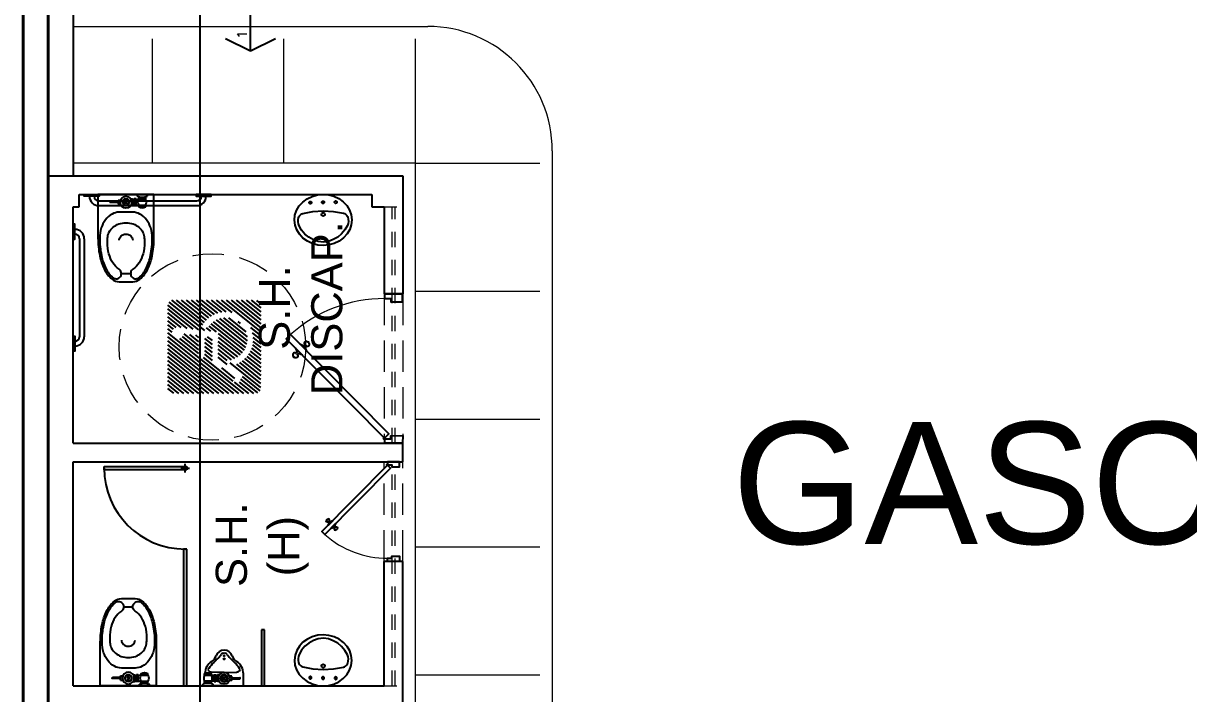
# Model space of a CAD drawing. Header units: metres. Extents: x 2026 to 2182, y 1015 to 1085.
# Drawn here: x 2147.28 to 2156.64, y 1050.29 to 1055.68 of the extents above; entities that cross this region are included whole.
import ezdxf

# ---------------------------------------------------------------- set-up
doc = ezdxf.new("R2010")
doc.units = ezdxf.units.M
doc.linetypes.add('DASHED2', pattern=[0.375, 0.25, -0.125])
for name, color, linetype, lineweight in [('005', 8, 'Continuous', 0), ('02', 2, 'Continuous', 0), ('MUROS', 1, 'Continuous', 40), ('PROYECCIONES', 4, 'DASHED2', 5)]:
    doc.layers.add(name, color=color, linetype=linetype, lineweight=lineweight)
for name, color, linetype in [('015', 40, 'Continuous'), ('015 texto', 40, 'Continuous'), ('03', 3, 'Continuous'), ('04', 4, 'Continuous'), ('1', 1, 'Continuous'), ('AMBIENTES', 3, 'Continuous'), ('Texturas', 8, 'Continuous')]:
    doc.layers.add(name, color=color, linetype=linetype)
doc.styles.add('ROMANS', font='ROMANS')
doc.styles.add('SWISSE', font='swisse.ttf')
doc.styles.add('TITLEINFO', font='arial.ttf', dxfattribs={"height": 0.2})

# ---------------------------------------------------------------- blocks, each defined once
blk = doc.blocks.new('WC-F1-P')
blk.add_line((-1.35, -23.32), (1.35, -23.32))
for points in [[(-8.25, -12.88, 0.049648), (-7.73, -18.09, 0.06346), (-6.42, -21.98, 0.103485), (-4.1, -24.97, 0.178458), (-2, -25.75), (2, -25.75, 0.178458), (4.1, -24.97, 0.103485), (6.42, -21.98, 0.06346), (7.73, -18.09, 0.049648), (8.25, -12.88), (8.25, 0), (-8.25, 0)], [(3.78, -24.59, 0.103485), (5.97, -21.76, 0.06346), (7.24, -17.99, 0.049648), (7.75, -12.88, 0.075858), (7.29, -9.87, 0.086069), (6.07, -7.49, 0.105985), (4.11, -5.79, 0.126201), (2, -5.25), (-2, -5.25, 0.126201), (-4.11, -5.79, 0.105985), (-6.07, -7.49, 0.086069), (-7.29, -9.87, 0.075858), (-7.75, -12.88, 0.049648), (-7.24, -17.99, 0.06346), (-5.97, -21.76, 0.103485), (-3.78, -24.59, 0.097511), (-3.21, -24.83, 0.09808), (-2.6, -24.84, 0.098895), (-2.04, -24.61, 0.099479), (-1.61, -24.18, 0.099479), (-1.38, -23.62, 0.098895), (-1.38, -23.01, 0.09808), (-1.62, -22.45, 0.097511), (-2.05, -22.02, -0.102445), (-3.86, -20.17, -0.077884), (-5.02, -17.55, -0.065096), (-5.46, -14.15, -0.024284), (-5.4, -12.88, -0.115331), (-5.01, -11.19, -0.103946), (-3.82, -9.68, -0.091071), (-2.11, -8.71, -0.083675), (0, -8.35, -0.083675), (2.11, -8.71, -0.091071), (3.82, -9.68, -0.103946), (5.01, -11.19, -0.115331), (5.4, -12.88, -0.024284), (5.46, -14.15, -0.065096), (5.02, -17.55, -0.077884), (3.86, -20.17, -0.102445), (2.05, -22.02, 0.097511), (1.62, -22.45, 0.09808), (1.38, -23.01, 0.098895), (1.38, -23.62, 0.099479), (1.61, -24.18, 0.099479), (2.04, -24.61, 0.098895), (2.6, -24.84, 0.09808), (3.21, -24.83, 0.097511)]]:
    blk.add_lwpolyline(points, format="xyb", close=True)
blk.add_lwpolyline([(-2, -13.44, -0.111064), (-1.85, -12.78, -0.102841), (-1.41, -12.2, -0.093011), (-0.78, -11.83, -0.087082), (0, -11.69, -0.087082), (0.78, -11.83, -0.093011), (1.41, -12.2, -0.102841), (1.85, -12.78, -0.111064), (2, -13.44, -0.111064)], format="xyb")
blk.add_circle((0, -2.3), 1)
blk = doc.blocks.new('FVALV1-P')
for p, q in [((-2.38, 0.12), (-4.62, 0.12)), ((-2.26, 0.62), (-2.26, -0.62)), ((-2.26, 0.62), (-1.64, 0.62)), ((1.44, 0.99), (1.92, 0.99)), ((1.92, 0.99), (1.92, -0.99)), ((1.92, 0.87), (2.42, 0.87)), ((2.92, 0.99), (2.42, 0.99)), ((2.42, 0.99), (2.42, -0.99)), ((2.92, 0), (2.42, 0)), ((2.92, 0.99), (2.92, -0.99)), ((2.92, 0.87), (5.75, 0.87)), ((6.25, 2.25), (3.25, 2.25)), ((3.25, 2.25), (3.25, 1.75)), ((3.75, 1.61), (3.75, 0.87)), ((3.88, 1.58), (3.88, 1.12)), ((4, 0.99), (4.5, 0.99)), ((4.62, 1.5), (4.62, 1.12)), ((4.88, 1.5), (4.88, 1.12)), ((5, 0.99), (5.5, 0.99)), ((5.62, 1.58), (5.62, 1.12)), ((5.75, 1.61), (5.75, 0.87)), ((6.25, 2.25), (6.25, 1.75)), ((-2.38, -0.13), (-4.62, -0.13)), ((-2.26, -0.62), (-1.64, -0.62)), ((1.44, -0.99), (1.92, -0.99)), ((1.92, -0.87), (2.42, -0.87)), ((2.92, -0.99), (2.42, -0.99)), ((2.92, -0.87), (5.75, -0.87)), ((3.75, -0.87), (3.75, -1.37)), ((3.88, -1.24), (3.88, -1.43)), ((4, -1.12), (4.5, -1.12)), ((4.62, -1.24), (4.62, -1.61)), ((4.88, -1.24), (4.88, -1.61)), ((5, -1.12), (5.5, -1.12)), ((5.62, -1.24), (5.62, -1.43)), ((5.75, -0.87), (5.75, -1.37))]:
    blk.add_line(p, q)
blk.add_lwpolyline([(1, 0), (0.5, 0.87), (-0.5, 0.87), (-1, 0), (-0.5, -0.87), (0.5, -0.87)], close=True)
for radius in [1.75, 1, 0.342]:
    blk.add_circle((0, 0), radius)
for centre, radius, start, end in [((-4.62, 0), 0.125, 90, 270), ((-2.38, 0.25), 0.125, 270, 0), ((4.75, 6.13), 4.63, 251.0754, 288.9246), ((5.12, 0), 1.63, 147.7958, 212.2042), ((4, 1.12), 0.125, 180, 270), ((4.5, 1.12), 0.125, 270, 0), ((5, 1.12), 0.125, 180, 270), ((5.5, 1.12), 0.125, 270, 0), ((4.38, 0), 1.62, 327.7952, 32.2048), ((-2.38, -0.25), 0.125, 0, 90), ((4.75, 0.51), 2.12, 241.9275, 298.0725), ((4, -1.24), 0.125, 90, 180), ((4.5, -1.24), 0.125, 0, 90), ((5, -1.24), 0.125, 90, 180), ((5.5, -1.24), 0.125, 0, 90)]:
    blk.add_arc(centre, radius, start, end)

msp = doc.modelspace()

# ---------------------------------------------------------------- linework, layer by layer
at = {"color": 1}
msp.add_line((2148.7007, 1030.9403), (2148.7007, 1065.3503), dxfattribs=at)
for p, q in [((2147.8097, 1054.2853), (2147.8097, 1054.2853)), ((2147.8472, 1054.2853), (2147.8472, 1054.2853)), ((2147.8472, 1054.2853), (2147.8472, 1054.2853)), ((2147.8847, 1054.2478), (2148.6718, 1054.2478)), ((2147.8847, 1054.2103), (2148.6718, 1054.2103)), ((2148.7093, 1054.2853), (2148.7093, 1054.2853)), ((2148.7093, 1054.2853), (2148.7093, 1054.2853)), ((2148.7468, 1054.2853), (2148.7468, 1054.2853)), ((2147.6934, 1054.019), (2147.6934, 1054.019)), ((2147.6934, 1053.9816), (2147.6934, 1053.9816)), ((2147.6934, 1053.9816), (2147.6934, 1053.9816)), ((2147.7309, 1053.9441), (2147.7309, 1053.1569)), ((2147.7684, 1053.9441), (2147.7684, 1053.1569)), ((2150.3254, 1053.5004), (2150.1814, 1053.5002)), ((2147.6934, 1053.1194), (2147.6934, 1053.1194)), ((2147.6934, 1053.1194), (2147.6934, 1053.1194)), ((2147.6934, 1053.0819), (2147.6934, 1053.0819)), ((2150.326, 1052.3006), (2150.1829, 1052.3005)), ((2150.3008, 1052.1503), (2150.2055, 1052.1503)), ((2150.3014, 1051.3507), (2150.2055, 1051.3507))]:
    msp.add_line(p, q)
at = {"color": 0, "linetype": 'ByBlock'}
for p, q in [((2148.892, 1050.4593), (2148.7918, 1050.4616)), ((2148.892, 1050.4593), (2148.9918, 1050.4616)), ((2149.0468, 1050.3503), (2149.0468, 1050.4466)), ((2148.8658, 1050.3503), (2148.7896, 1050.3503)), ((2148.8658, 1050.3503), (2149.0468, 1050.3503))]:
    msp.add_line(p, q, dxfattribs=at)
for points in [[(2147.7685, 1054.3003), (2147.8884, 1054.3003), (2147.8884, 1054.2853), (2147.7685, 1054.2853)], [(2148.788, 1054.3003), (2148.6681, 1054.3003), (2148.6681, 1054.2853), (2148.788, 1054.2853)], [(2147.6784, 1054.0603), (2147.6784, 1053.9403), (2147.6934, 1053.9403), (2147.6934, 1054.0603)], [(2147.6784, 1053.0407), (2147.6784, 1053.1607), (2147.6934, 1053.1607), (2147.6934, 1053.0407)]]:
    msp.add_lwpolyline(points, close=True)
at = {"extrusion": (0, 0, -1), "flags": 128}
for points in [[(-2149.6863, 1054.3003), (-2149.7313, 1054.2966), (-2149.7745, 1054.2852), (-2149.8144, 1054.2665), (-2149.8495, 1054.2412), (-2149.8783, 1054.2102), (-2149.8998, 1054.1749), (-2149.9131, 1054.1365), (-2149.9178, 1054.0965), (-2149.9136, 1054.0564), (-2149.9007, 1054.0179), (-2149.8796, 1053.9823), (-2149.8512, 1053.951), (-2149.8165, 1053.9252), (-2149.7768, 1053.906), (-2149.7336, 1053.8941), (-2149.6887, 1053.8898), (-2149.6438, 1053.8935), (-2149.6005, 1053.9048), (-2149.5606, 1053.9235), (-2149.5255, 1053.9488), (-2149.4967, 1053.9797), (-2149.4751, 1054.015), (-2149.4618, 1054.0534), (-2149.4571, 1054.0934), (-2149.4612, 1054.1335), (-2149.4741, 1054.1721), (-2149.4951, 1054.2077), (-2149.5235, 1054.239), (-2149.5582, 1054.2648), (-2149.5979, 1054.284), (-2149.641, 1054.296), (-2149.6859, 1054.3003)], [(-2149.4938, 1054.0487), (-2149.4883, 1054.0643), (-2149.4856, 1054.0806), (-2149.486, 1054.0972), (-2149.4893, 1054.1134)], [(-2149.4893, 1054.1134), (-2149.4923, 1054.121), (-2149.4966, 1054.128), (-2149.502, 1054.1341), (-2149.5083, 1054.1393), (-2149.5154, 1054.1433), (-2149.5231, 1054.1461)], [(-2149.5231, 1054.1461), (-2149.6045, 1054.1625), (-2149.6873, 1054.1691)], [(-2149.6873, 1054.1691), (-2149.7702, 1054.1637), (-2149.8518, 1054.1485)], [(-2149.8518, 1054.1485), (-2149.8595, 1054.1459), (-2149.8667, 1054.142), (-2149.8731, 1054.1369), (-2149.8786, 1054.1308), (-2149.8829, 1054.1239), (-2149.886, 1054.1164)], [(-2149.886, 1054.1164), (-2149.8896, 1054.1002), (-2149.8902, 1054.0836), (-2149.8878, 1054.0672), (-2149.8825, 1054.0516)], [(-2149.6891, 1053.9165), (-2149.6483, 1053.9224), (-2149.6092, 1053.9355), (-2149.5731, 1053.9554), (-2149.5412, 1053.9815), (-2149.5145, 1054.013), (-2149.4938, 1054.0487)], [(-2149.8825, 1054.0516), (-2149.8624, 1054.0155), (-2149.8362, 1053.9837), (-2149.8046, 1053.9571), (-2149.7688, 1053.9367), (-2149.7299, 1053.923), (-2149.6891, 1053.9165)], [(-2149.6863, 1050.3503), (-2149.7313, 1050.354), (-2149.7745, 1050.3654), (-2149.8144, 1050.3841), (-2149.8495, 1050.4094), (-2149.8783, 1050.4403), (-2149.8998, 1050.4757), (-2149.9131, 1050.5141), (-2149.9178, 1050.5541), (-2149.9136, 1050.5942), (-2149.9007, 1050.6327), (-2149.8796, 1050.6683), (-2149.8512, 1050.6996), (-2149.8165, 1050.7254), (-2149.7768, 1050.7446), (-2149.7336, 1050.7565), (-2149.6887, 1050.7608), (-2149.6438, 1050.7571), (-2149.6005, 1050.7457), (-2149.5606, 1050.7271), (-2149.5255, 1050.7018), (-2149.4967, 1050.6709), (-2149.4751, 1050.6356), (-2149.4618, 1050.5972), (-2149.4571, 1050.5572), (-2149.4612, 1050.5171), (-2149.4741, 1050.4785), (-2149.4951, 1050.4429), (-2149.5235, 1050.4116), (-2149.5582, 1050.3858), (-2149.5979, 1050.3666), (-2149.641, 1050.3546), (-2149.6859, 1050.3503)], [(-2149.6891, 1050.7341), (-2149.6483, 1050.7282), (-2149.6092, 1050.7151), (-2149.5731, 1050.6952), (-2149.5412, 1050.6691), (-2149.5145, 1050.6376), (-2149.4938, 1050.6019)], [(-2149.8825, 1050.599), (-2149.8624, 1050.6351), (-2149.8362, 1050.6669), (-2149.8046, 1050.6935), (-2149.7688, 1050.7139), (-2149.7299, 1050.7276), (-2149.6891, 1050.7341)], [(-2149.4938, 1050.6019), (-2149.4883, 1050.5863), (-2149.4856, 1050.57), (-2149.486, 1050.5534), (-2149.4893, 1050.5372)], [(-2149.886, 1050.5342), (-2149.8896, 1050.5504), (-2149.8902, 1050.567), (-2149.8878, 1050.5833), (-2149.8825, 1050.599)], [(-2149.4893, 1050.5372), (-2149.4923, 1050.5296), (-2149.4966, 1050.5226), (-2149.502, 1050.5165), (-2149.5083, 1050.5113), (-2149.5154, 1050.5073), (-2149.5231, 1050.5045)], [(-2149.5231, 1050.5045), (-2149.6045, 1050.4881), (-2149.6873, 1050.4815)], [(-2149.6873, 1050.4815), (-2149.7702, 1050.4869), (-2149.8518, 1050.5021)], [(-2149.8518, 1050.5021), (-2149.8595, 1050.5047), (-2149.8667, 1050.5086), (-2149.8731, 1050.5137), (-2149.8786, 1050.5198), (-2149.8829, 1050.5267), (-2149.886, 1050.5342)]]:
    msp.add_lwpolyline(points, dxfattribs=at)
for points in [[(2147.8847, 1054.2478), (2148.6718, 1054.2478)], [(2147.7309, 1053.9441), (2147.7309, 1053.1569)], [(2150.1814, 1053.5002), (2150.1815, 1053.4624), (2150.2309, 1053.4625), (2150.2309, 1053.4378), (2150.3255, 1053.4379), (2150.3254, 1053.5004)], [(2150.1829, 1052.3005), (2150.1829, 1052.3367), (2150.2322, 1052.3368), (2150.2322, 1052.3614), (2150.3268, 1052.3616), (2150.326, 1052.3006)], [(2150.2055, 1052.1503), (2150.2055, 1052.1261), (2150.2384, 1052.1261), (2150.2384, 1052.1097), (2150.3014, 1052.1097), (2150.3008, 1052.1503)], [(2150.2055, 1051.3507), (2150.2055, 1051.3758), (2150.2384, 1051.3758), (2150.2384, 1051.3923), (2150.3014, 1051.3923), (2150.3014, 1051.3507)]]:
    msp.add_lwpolyline(points)
for points in [[(-2149.5779, 1054.2416), (-2149.5793, 1054.2428), (-2149.5809, 1054.2437), (-2149.5826, 1054.2443), (-2149.5845, 1054.2445), (-2149.5863, 1054.2444), (-2149.5881, 1054.2439), (-2149.5898, 1054.2431), (-2149.5913, 1054.242), (-2149.5925, 1054.2407), (-2149.5935, 1054.2391), (-2149.5941, 1054.2374), (-2149.5945, 1054.2355), (-2149.5944, 1054.2337), (-2149.5941, 1054.2319), (-2149.5933, 1054.2302), (-2149.5923, 1054.2286), (-2149.591, 1054.2273), (-2149.5895, 1054.2263), (-2149.5878, 1054.2255), (-2149.586, 1054.2251), (-2149.5842, 1054.2251), (-2149.5823, 1054.2254), (-2149.5806, 1054.226), (-2149.579, 1054.227), (-2149.5776, 1054.2282), (-2149.5765, 1054.2297), (-2149.5757, 1054.2313), (-2149.5752, 1054.2331), (-2149.5751, 1054.2349), (-2149.5753, 1054.2368), (-2149.5758, 1054.2385), (-2149.5767, 1054.2402)], [(-2149.6799, 1054.244), (-2149.6813, 1054.2452), (-2149.6829, 1054.2461), (-2149.6846, 1054.2466), (-2149.6865, 1054.2469), (-2149.6883, 1054.2467), (-2149.6901, 1054.2463), (-2149.6918, 1054.2455), (-2149.6933, 1054.2444), (-2149.6945, 1054.243), (-2149.6955, 1054.2415), (-2149.6961, 1054.2397), (-2149.6965, 1054.2379), (-2149.6964, 1054.2361), (-2149.6961, 1054.2343), (-2149.6953, 1054.2326), (-2149.6943, 1054.231), (-2149.693, 1054.2297), (-2149.6915, 1054.2287), (-2149.6898, 1054.2279), (-2149.688, 1054.2275), (-2149.6862, 1054.2275), (-2149.6843, 1054.2277), (-2149.6826, 1054.2284), (-2149.681, 1054.2293), (-2149.6796, 1054.2306), (-2149.6785, 1054.232), (-2149.6777, 1054.2337), (-2149.6772, 1054.2355), (-2149.6771, 1054.2373), (-2149.6773, 1054.2391), (-2149.6778, 1054.2409), (-2149.6787, 1054.2425)], [(-2149.7819, 1054.2447), (-2149.7833, 1054.2459), (-2149.7849, 1054.2468), (-2149.7867, 1054.2474), (-2149.7885, 1054.2476), (-2149.7903, 1054.2475), (-2149.7921, 1054.247), (-2149.7938, 1054.2462), (-2149.7953, 1054.2451), (-2149.7965, 1054.2438), (-2149.7975, 1054.2422), (-2149.7982, 1054.2405), (-2149.7985, 1054.2387), (-2149.7984, 1054.2368), (-2149.7981, 1054.235), (-2149.7974, 1054.2333), (-2149.7963, 1054.2318), (-2149.795, 1054.2305), (-2149.7935, 1054.2294), (-2149.7918, 1054.2287), (-2149.79, 1054.2283), (-2149.7882, 1054.2282), (-2149.7863, 1054.2285), (-2149.7846, 1054.2291), (-2149.783, 1054.2301), (-2149.7816, 1054.2313), (-2149.7805, 1054.2328), (-2149.7797, 1054.2344), (-2149.7792, 1054.2362), (-2149.7791, 1054.2381), (-2149.7793, 1054.2399), (-2149.7798, 1054.2417), (-2149.7807, 1054.2433)], [(-2149.5779, 1050.409), (-2149.5793, 1050.4078), (-2149.5809, 1050.4069), (-2149.5826, 1050.4063), (-2149.5845, 1050.4061), (-2149.5863, 1050.4062), (-2149.5881, 1050.4067), (-2149.5898, 1050.4075), (-2149.5913, 1050.4086), (-2149.5925, 1050.4099), (-2149.5935, 1050.4115), (-2149.5941, 1050.4132), (-2149.5945, 1050.4151), (-2149.5944, 1050.4169), (-2149.5941, 1050.4187), (-2149.5933, 1050.4204), (-2149.5923, 1050.422), (-2149.591, 1050.4233), (-2149.5895, 1050.4243), (-2149.5878, 1050.4251), (-2149.586, 1050.4255), (-2149.5842, 1050.4255), (-2149.5823, 1050.4252), (-2149.5806, 1050.4246), (-2149.579, 1050.4236), (-2149.5776, 1050.4224), (-2149.5765, 1050.4209), (-2149.5757, 1050.4193), (-2149.5752, 1050.4175), (-2149.5751, 1050.4157), (-2149.5753, 1050.4138), (-2149.5758, 1050.4121), (-2149.5767, 1050.4104)], [(-2149.6799, 1050.4066), (-2149.6813, 1050.4054), (-2149.6829, 1050.4045), (-2149.6846, 1050.404), (-2149.6865, 1050.4037), (-2149.6883, 1050.4039), (-2149.6901, 1050.4043), (-2149.6918, 1050.4051), (-2149.6933, 1050.4062), (-2149.6945, 1050.4076), (-2149.6955, 1050.4091), (-2149.6961, 1050.4109), (-2149.6965, 1050.4127), (-2149.6964, 1050.4145), (-2149.6961, 1050.4163), (-2149.6953, 1050.418), (-2149.6943, 1050.4196), (-2149.693, 1050.4209), (-2149.6915, 1050.4219), (-2149.6898, 1050.4227), (-2149.688, 1050.4231), (-2149.6862, 1050.4231), (-2149.6843, 1050.4228), (-2149.6826, 1050.4222), (-2149.681, 1050.4213), (-2149.6796, 1050.42), (-2149.6785, 1050.4186), (-2149.6777, 1050.4169), (-2149.6772, 1050.4151), (-2149.6771, 1050.4133), (-2149.6773, 1050.4115), (-2149.6778, 1050.4097), (-2149.6787, 1050.4081)], [(-2149.7819, 1050.4059), (-2149.7833, 1050.4047), (-2149.7849, 1050.4038), (-2149.7867, 1050.4032), (-2149.7885, 1050.403), (-2149.7903, 1050.4031), (-2149.7921, 1050.4036), (-2149.7938, 1050.4044), (-2149.7953, 1050.4055), (-2149.7965, 1050.4068), (-2149.7975, 1050.4084), (-2149.7982, 1050.4101), (-2149.7985, 1050.4119), (-2149.7984, 1050.4138), (-2149.7981, 1050.4156), (-2149.7974, 1050.4173), (-2149.7963, 1050.4188), (-2149.795, 1050.4201), (-2149.7935, 1050.4212), (-2149.7918, 1050.4219), (-2149.79, 1050.4223), (-2149.7882, 1050.4224), (-2149.7863, 1050.4221), (-2149.7846, 1050.4215), (-2149.783, 1050.4205), (-2149.7816, 1050.4193), (-2149.7805, 1050.4178), (-2149.7797, 1050.4162), (-2149.7792, 1050.4144), (-2149.7791, 1050.4125), (-2149.7793, 1050.4107), (-2149.7798, 1050.4089), (-2149.7807, 1050.4073)]]:
    msp.add_lwpolyline(points, close=True, dxfattribs=at)
at = {"linetype": 'Continuous'}
for points in [[(2150.1814, 1052.3402), (2150.2163, 1052.3751), (2149.425, 1053.1736), (2149.3901, 1053.1386)], [(2149.5731, 1053.1121), (2149.5704, 1053.1094), (2149.5661, 1053.1138), (2149.5687, 1053.1164)], [(2149.452, 1052.9907), (2149.4546, 1052.9933), (2149.4502, 1052.9976), (2149.4476, 1052.995)], [(2150.2045, 1052.1238), (2150.2278, 1052.1005), (2149.701, 1051.5678), (2149.6777, 1051.591)], [(2149.7188, 1051.6897), (2149.7206, 1051.6879), (2149.7177, 1051.685), (2149.716, 1051.6868)], [(2149.7996, 1051.6089), (2149.7979, 1051.6106), (2149.795, 1051.6077), (2149.7968, 1051.606)]]:
    msp.add_lwpolyline(points, close=True, dxfattribs=at)
for points in [[(2149.5527, 1053.0461), (2149.5003, 1053.0984), (2149.5325, 1053.0843), (2149.5403, 1053.092, 0.414214), (2149.5403, 1053.0967, -0.990713), (2149.5646, 1053.1152), (2149.5719, 1053.108)], [(2149.5029, 1053.0958), (2149.5553, 1053.0436), (2149.541, 1053.0758), (2149.5488, 1053.0835, -0.414214), (2149.5534, 1053.0835, 0.990713), (2149.5719, 1053.108), (2149.5646, 1053.1152)], [(2149.5178, 1053.0112), (2149.4654, 1053.0635), (2149.4796, 1053.0313), (2149.4719, 1053.0235, -0.414214), (2149.4672, 1053.0235, 0.990713), (2149.4488, 1052.9991), (2149.4561, 1052.9918)], [(2149.468, 1053.0609), (2149.5204, 1053.0086), (2149.4881, 1053.0228), (2149.4804, 1053.015, 0.414214), (2149.4804, 1053.0103, -0.990713), (2149.4561, 1052.9918), (2149.4488, 1052.9991)], [(2149.7627, 1051.676), (2149.7278, 1051.6411), (2149.7373, 1051.6626), (2149.7322, 1051.6678, 0.414214), (2149.729, 1051.6678, -0.990713), (2149.7167, 1051.6841), (2149.7216, 1051.6889)], [(2149.7296, 1051.6429), (2149.7645, 1051.6778), (2149.743, 1051.6683), (2149.7378, 1051.6735, -0.414214), (2149.7378, 1051.6766, 0.990713), (2149.7216, 1051.6889), (2149.7167, 1051.6841)], [(2149.786, 1051.6528), (2149.7511, 1051.6179), (2149.7726, 1051.6273), (2149.7778, 1051.6222, -0.414214), (2149.7778, 1051.6191, 0.990713), (2149.794, 1051.6067), (2149.7989, 1051.6116)], [(2149.7528, 1051.6196), (2149.7877, 1051.6545), (2149.7783, 1051.633), (2149.7834, 1051.6279, 0.414214), (2149.7866, 1051.6279, -0.990713), (2149.7989, 1051.6116), (2149.794, 1051.6067)]]:
    msp.add_lwpolyline(points, format="xyb", dxfattribs=at)
for centre, radius in [((2149.6875, 1054.14), 0.0137), ((2150.1779, 1052.3367), 0.00495), ((2150.2022, 1052.1261), 0.0033), ((2149.6875, 1050.5106), 0.0137)]:
    msp.add_circle(centre, radius)
at = {"color": 0, "linetype": 'ByBlock'}
for centre, radius in [((2148.8918, 1050.5916), 0.005), ((2148.8918, 1050.5666), 0.005), ((2148.8918, 1050.4116), 0.0304)]:
    msp.add_circle(centre, radius, dxfattribs=at)
for centre, radius, start, end in [((2147.8847, 1054.2853), 0.075, 180, 270), ((2147.8847, 1054.2853), 0.0375, 180, 270), ((2148.6718, 1054.2853), 0.0375, 270, 0), ((2148.6718, 1054.2853), 0.075, 270, 0), ((2147.6934, 1053.9441), 0.075, 0, 90), ((2147.6934, 1053.9441), 0.0375, 0, 90), ((2147.6934, 1053.1569), 0.0375, 270, 0), ((2147.6934, 1053.1569), 0.075, 270, 0)]:
    msp.add_arc(centre, radius, start, end)
at = {"linetype": 'Continuous', "lineweight": 0}
for centre, radius, start, end in [((2150.1779, 1052.3367), 1.1257, 89.81774, 131.97863), ((2150.2022, 1052.1261), 0.7503, 228.09105, 270.25193)]:
    msp.add_arc(centre, radius, start, end, dxfattribs=at)
at = {"color": 0, "linetype": 'ByBlock'}
for centre, radius, start, end in [((2148.889, 1050.5713), 0.0654, 87.51869, 161.87162), ((2148.8947, 1050.5713), 0.0654, 18.12838, 92.48131), ((2148.8553, 1050.4466), 0.1184, 122.37841, 178.4488), ((2148.7467, 1050.6179), 0.0844, 302.37841, 341.87162), ((2153.367, 1046.0065), 6.4279, 134.68486, 135.31514), ((2148.7497, 1050.6748), 0.1381, 314.68486, 327.99553), ((2148.8862, 1050.5895), 0.0228, 75.60729, 147.99553), ((2148.8975, 1050.5895), 0.0228, 32.00447, 104.39271), ((2149.034, 1050.6748), 0.1381, 212.00447, 225.31514), ((2144.4167, 1046.0065), 6.4279, 44.68486, 45.31514), ((2149.037, 1050.6179), 0.0844, 198.12838, 237.62159), ((2148.9284, 1050.4466), 0.1184, 0, 57.62159), ((2148.9333, 1050.3917), 0.1919, 135.31514, 153.10497), ((2148.7937, 1050.4996), 0.038, 213.7184, 267.13759), ((2148.8504, 1050.3917), 0.1919, 26.89503, 44.68486), ((2148.9899, 1050.4996), 0.038, 272.86241, 326.2816)]:
    msp.add_arc(centre, radius, start, end, dxfattribs=at)
at = {"layer": '005'}
for p, q in [((2148.3158, 1054.5503), (2148.3158, 1055.5503)), ((2149.3721, 1054.5503), (2149.3721, 1055.5503)), ((2150.4284, 1054.5503), (2150.4284, 1055.5503)), ((2150.4284, 1054.5503), (2147.6784, 1054.5503)), ((2150.4284, 1054.5503), (2151.4284, 1054.5503)), ((2150.4284, 1044.3003), (2150.4284, 1054.5503)), ((2150.4284, 1053.5225), (2151.4284, 1053.5225)), ((2150.4284, 1052.4947), (2151.4284, 1052.4947)), ((2150.4284, 1051.467), (2151.4284, 1051.467)), ((2150.4284, 1050.4392), (2151.4284, 1050.4392))]:
    msp.add_line(p, q, dxfattribs=at)
at = {"layer": '015'}
for p, q in [((2149.1034, 1055.4503), (2149.1034, 1055.7503)), ((2149.1034, 1055.4503), (2148.9034, 1055.5503)), ((2149.3034, 1055.5503), (2149.1034, 1055.4503))]:
    msp.add_line(p, q, dxfattribs=at)
at = {"layer": '02'}
for p, q in [((2147.6784, 1055.6503), (2150.5284, 1055.6503)), ((2151.5284, 1054.6503), (2151.5284, 1045.4003))]:
    msp.add_line(p, q, dxfattribs=at)
msp.add_arc((2150.5284, 1054.6503), 1, 0, 90, dxfattribs=at)
at = {"layer": '03'}
for p, q in [((2147.4784, 1054.4503), (2147.4784, 1065.2503)), ((2147.6784, 1065.0503), (2147.6784, 1054.4503))]:
    msp.add_line(p, q, dxfattribs=at)
at = {"layer": '04'}
for p, q in [((2147.4784, 1054.4503), (2150.3284, 1054.4503)), ((2147.4784, 1032.3455), (2147.4784, 1054.4503)), ((2150.3284, 1054.4503), (2150.3284, 1053.5003)), ((2147.7284, 1054.3003), (2150.0784, 1054.3003)), ((2147.7284, 1054.2003), (2147.7284, 1054.3003)), ((2150.0784, 1054.3003), (2150.0784, 1054.2003)), ((2147.6784, 1052.3003), (2147.6784, 1054.2003)), ((2147.6784, 1054.2003), (2147.7284, 1054.2003)), ((2150.0784, 1054.2003), (2150.1784, 1054.2003)), ((2150.1784, 1054.2003), (2150.1784, 1053.5003)), ((2150.1784, 1053.5003), (2150.3284, 1053.5003)), ((2147.6784, 1052.3003), (2150.3284, 1052.3003)), ((2150.3284, 1052.1503), (2150.3284, 1052.3003)), ((2147.6784, 1050.3503), (2147.6784, 1052.1503)), ((2147.6784, 1052.1503), (2150.3284, 1052.1503)), ((2150.1784, 1050.3503), (2150.1784, 1051.3507)), ((2150.3284, 1051.3507), (2150.1784, 1051.3507)), ((2150.3284, 1049.1999), (2150.3284, 1051.3507)), ((2147.6784, 1050.3503), (2150.1784, 1050.3503))]:
    msp.add_line(p, q, dxfattribs=at)
at = {"layer": '1'}
for p, q in [((2148.5784, 1052.0653), (2148.5784, 1052.1353)), ((2147.9284, 1052.0876), (2147.9284, 1052.113)), ((2147.9284, 1052.113), (2148.5911, 1052.113)), ((2148.5911, 1052.0876), (2147.9284, 1052.0876)), ((2148.5434, 1052.1003), (2148.6134, 1052.1003)), ((2148.5911, 1052.113), (2148.5911, 1052.0876)), ((2148.5657, 1051.4503), (2148.5657, 1050.3503)), ((2148.5911, 1051.4503), (2148.5657, 1051.4503)), ((2148.5911, 1050.3503), (2148.5911, 1051.4503)), ((2149.1911, 1050.8003), (2149.1911, 1050.3503)), ((2149.2165, 1050.8003), (2149.1911, 1050.8003)), ((2149.2165, 1050.3503), (2149.2165, 1050.8003)), ((2148.5657, 1050.3503), (2148.5911, 1050.3503)), ((2149.1911, 1050.3503), (2149.2165, 1050.3503))]:
    msp.add_line(p, q, dxfattribs=at)
msp.add_arc((2148.5784, 1052.1003), 0.65, 180, 270, dxfattribs=at)
at = {"layer": 'MUROS'}
for p, q in [((2147.2784, 1065.4503), (2147.2784, 1031.0403)), ((2147.4784, 1065.2503), (2147.4784, 1031.0403))]:
    msp.add_line(p, q, dxfattribs=at)
at = {"layer": 'PROYECCIONES', "ltscale": 0.25}
for p, q in [((2150.1784, 1054.2003), (2150.3284, 1054.2003)), ((2150.1784, 1050.3503), (2150.3284, 1050.3503))]:
    msp.add_line(p, q, dxfattribs=at)
at = {"layer": 'PROYECCIONES', "ltscale": 0.5}
for p, q in [((2150.2409, 1052.3003), (2150.2409, 1054.2003)), ((2150.2659, 1052.3003), (2150.2659, 1054.2003)), ((2150.2409, 1050.3503), (2150.2409, 1052.1503)), ((2150.2659, 1050.3503), (2150.2659, 1052.1503))]:
    msp.add_line(p, q, dxfattribs=at)
at = {"layer": 'PROYECCIONES'}
for p, q in [((2150.1784, 1053.5003), (2150.1784, 1052.3003)), ((2150.3284, 1053.5003), (2150.3284, 1052.3003)), ((2150.1784, 1051.3507), (2150.1784, 1052.1503)), ((2150.3284, 1051.3507), (2150.3284, 1052.1503))]:
    msp.add_line(p, q, dxfattribs=at)
msp.add_circle((2148.798, 1053.0741), 0.7498, dxfattribs=at)
at = {"layer": 'Texturas', "color": 8, "ltscale": 2}
for p, q in [((2148.7208, 1053.2511), (2148.473, 1053.4493)), ((2148.7349, 1053.2717), (2148.5104, 1053.4514)), ((2148.7513, 1053.2906), (2148.5506, 1053.4513)), ((2148.77, 1053.3077), (2148.5907, 1053.4512)), ((2148.7911, 1053.3228), (2148.6308, 1053.451)), ((2148.8148, 1053.3358), (2148.671, 1053.4509)), ((2148.8417, 1053.3463), (2148.7111, 1053.4508)), ((2148.8725, 1053.3537), (2148.7512, 1053.4507)), ((2148.9089, 1053.3566), (2148.7914, 1053.4506)), ((2148.9554, 1053.3514), (2148.8315, 1053.4505)), ((2149.1891, 1053.1963), (2148.8716, 1053.4504)), ((2149.1892, 1053.2283), (2148.9118, 1053.4503)), ((2149.1893, 1053.2602), (2148.9519, 1053.4502)), ((2149.1894, 1053.2922), (2148.992, 1053.4501)), ((2149.1895, 1053.3241), (2149.0322, 1053.45)), ((2149.1896, 1053.356), (2149.0723, 1053.4499)), ((2149.1897, 1053.388), (2149.1124, 1053.4497)), ((2149.1847, 1053.424), (2149.1543, 1053.4482)), ((2148.6422, 1053.2179), (2148.44, 1053.3797)), ((2148.6895, 1053.2121), (2148.4405, 1053.4113)), ((2148.7368, 1053.2063), (2148.4511, 1053.4348)), ((2148.5065, 1053.2305), (2148.4397, 1053.2839)), ((2148.5476, 1053.2296), (2148.4398, 1053.3159)), ((2148.5949, 1053.2238), (2148.4399, 1053.3478)), ((2149.0543, 1053.0482), (2148.7882, 1053.2612)), ((2149.066, 1053.0708), (2148.8077, 1053.2775)), ((2149.0745, 1053.0961), (2148.8305, 1053.2913)), ((2149.0791, 1053.1244), (2148.8571, 1053.302)), ((2149.0786, 1053.1568), (2148.8888, 1053.3087)), ((2149.0695, 1053.196), (2148.9291, 1053.3084)), ((2149.0244, 1053.2641), (2149.0054, 1053.2794)), ((2149.0492, 1052.7002), (2148.4394, 1053.1881)), ((2148.474, 1053.1925), (2148.4395, 1053.2201)), ((2148.4846, 1053.216), (2148.4396, 1053.252)), ((2148.6891, 1053.0844), (2148.5701, 1053.1796)), ((2148.6891, 1053.1164), (2148.6174, 1053.1738)), ((2148.6892, 1053.1483), (2148.6647, 1053.1679)), ((2148.7841, 1053.2004), (2148.7492, 1053.2283)), ((2148.8314, 1053.1946), (2148.7715, 1053.2425)), ((2149.0398, 1053.0278), (2148.8455, 1053.1833)), ((2149.1891, 1053.1644), (2149.1057, 1053.2312)), ((2149.189, 1053.1325), (2149.121, 1053.1869)), ((2148.9288, 1052.7006), (2148.4392, 1053.0923)), ((2148.9689, 1052.7005), (2148.4393, 1053.1243)), ((2149.0091, 1052.7003), (2148.4394, 1053.1562)), ((2148.6889, 1053.0205), (2148.5371, 1053.142)), ((2148.689, 1053.0525), (2148.5577, 1053.1575)), ((2148.7982, 1053.0291), (2148.7359, 1053.0789)), ((2148.7983, 1053.061), (2148.736, 1053.1109)), ((2148.7984, 1053.0929), (2148.7361, 1053.1428)), ((2148.7985, 1053.1249), (2148.7593, 1053.1563)), ((2149.0019, 1052.9941), (2148.8453, 1053.1194)), ((2148.9781, 1052.9812), (2148.8453, 1053.0875)), ((2149.0223, 1053.0098), (2148.8454, 1053.1513)), ((2149.1887, 1053.0367), (2149.1213, 1053.0906)), ((2149.1888, 1053.0686), (2149.1257, 1053.1191)), ((2149.1889, 1053.1005), (2149.1261, 1053.1508)), ((2148.8084, 1052.7009), (2148.4389, 1052.9965)), ((2148.8486, 1052.7008), (2148.439, 1053.0285)), ((2148.8887, 1052.7007), (2148.4391, 1053.0604)), ((2148.9645, 1052.8001), (2148.7267, 1052.9903)), ((2148.7981, 1052.9652), (2148.7357, 1053.0151)), ((2148.7982, 1052.9971), (2148.7358, 1053.047)), ((2148.9175, 1052.9337), (2148.845, 1052.9917)), ((2148.9166, 1052.9664), (2148.8451, 1053.0236)), ((2148.9503, 1052.9714), (2148.8452, 1053.0555)), ((2149.1883, 1052.877), (2149.0593, 1052.9802)), ((2149.1884, 1052.9089), (2149.0763, 1052.9986)), ((2149.1885, 1052.9409), (2149.0912, 1053.0187)), ((2149.1885, 1052.9728), (2149.1037, 1053.0407)), ((2149.1886, 1053.0047), (2149.1138, 1053.0646)), ((2148.688, 1052.7012), (2148.4387, 1052.9007)), ((2148.7683, 1052.701), (2148.4388, 1052.9646)), ((2148.7282, 1052.7011), (2148.4388, 1052.9326)), ((2148.9771, 1052.8219), (2148.8727, 1052.9055)), ((2149.1879, 1052.7493), (2148.9399, 1052.9477)), ((2149.188, 1052.7812), (2148.9936, 1052.9368)), ((2149.1881, 1052.8131), (2149.0181, 1052.9491)), ((2149.1882, 1052.8451), (2149.04, 1052.9637)), ((2148.5676, 1052.7015), (2148.4384, 1052.8049)), ((2148.6078, 1052.7014), (2148.4385, 1052.8368)), ((2148.6479, 1052.7013), (2148.4386, 1052.8688)), ((2149.0893, 1052.7001), (2148.9739, 1052.7925)), ((2149.1295, 1052.7), (2149.0141, 1052.7923)), ((2149.1628, 1052.7053), (2149.0268, 1052.8142)), ((2149.1812, 1052.7226), (2149.0395, 1052.836)), ((2148.5275, 1052.7016), (2148.4383, 1052.773)), ((2148.4874, 1052.7018), (2148.439, 1052.7405))]:
    msp.add_line(p, q, dxfattribs=at)

# ---------------------------------------------------------------- block references
at = {"xscale": 0.02727272726998453, "yscale": 0.02727272726998453, "zscale": 0.02727272726998453}
for name, p in [('WC-F1-P', (2148.1034, 1054.3003)), ('FVALV1-P', (2148.1034, 1054.2375))]:
    msp.add_blockref(name, p, dxfattribs=at)
at = {"extrusion": (0, 0, -1), "xscale": 0.02727272726998453, "yscale": 0.02727272726998453, "zscale": -0.02727272726998453, "rotation": 179.9999999999999}
for name, p in [('WC-F1-P', (-2148.1221, 1050.3503)), ('FVALV1-P', (-2148.1221, 1050.4131))]:
    msp.add_blockref(name, p, dxfattribs=at)
at = {"xscale": 0.02727272726997398, "yscale": 0.02727272726997398, "zscale": 0.02727272726997398, "rotation": 180}
msp.add_blockref('FVALV1-P', (2148.8918, 1050.4116), dxfattribs=at)

# ---------------------------------------------------------------- texts
at = {"color": 3, "style": 'SWISSE'}
msp.add_text('GASOCENTRO DE GLP', height=0.979353, dxfattribs=at).set_placement((2152.9728, 1051.4918))
at = {"layer": '015 texto', "ltscale": 0.015, "style": 'ROMANS', "width": 1.35}
msp.add_text('1', height=0.075, rotation=90, dxfattribs=at).set_placement((2149.075, 1055.5438))
at = {"layer": 'AMBIENTES', "style": 'TITLEINFO'}
for s, p in [('DISCAP.', (2149.8418, 1052.6871)), ('S.H.', (2149.4209, 1053.0517)), ('S.H.', (2149.0747, 1051.1454)), ('(H)', (2149.4956, 1051.231))]:
    msp.add_text(s, height=0.25, rotation=90, dxfattribs=at).set_placement(p)

doc.saveas('drawing.dxf')
